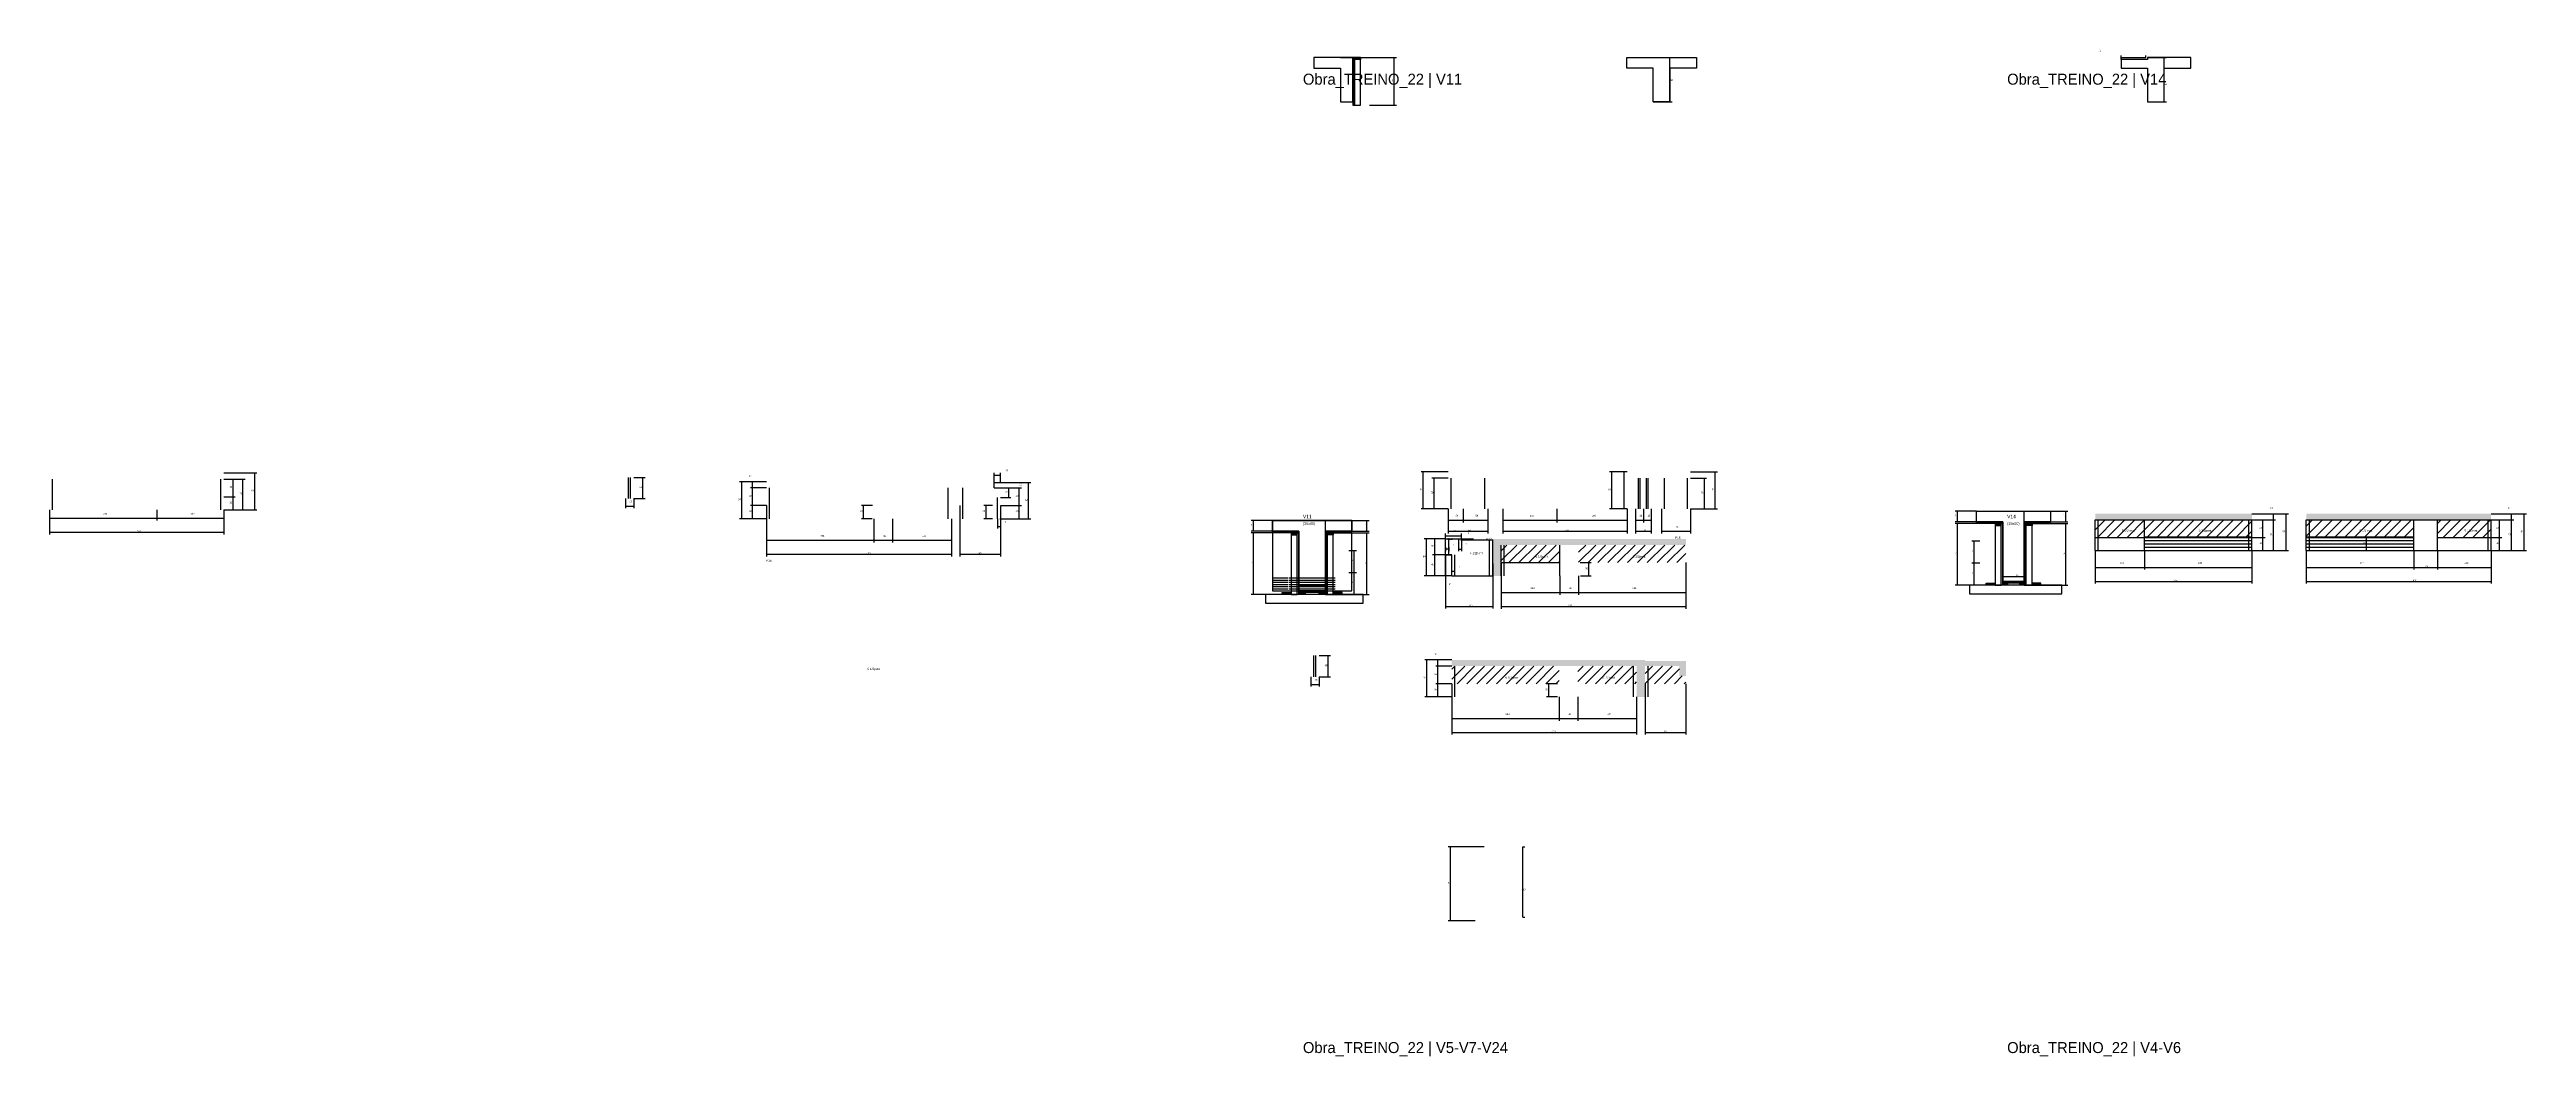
# Model space of a CAD drawing. Header units: metres. Extents: x -2848 to 22762, y -49062 to 1016.
# Drawn here: x -2848 to 2780, y -36418 to -34130 of the extents above; entities that cross this region are included whole.
import ezdxf

# ---------------------------------------------------------------- set-up
doc = ezdxf.new("R2010")
doc.units = ezdxf.units.M
for name, color, linetype in [('CONCRETO', 251, 'Continuous'), ('COTA', 4, 'Continuous'), ('Cota Seção (2x)', 4, 'Continuous'), ('Hachura', 253, 'Continuous'), ('LABEL_ID', 3, 'Continuous'), ('Madeira', 126, 'Continuous'), ('NOMENCLATURA', 7, 'Continuous'), ('Painéis', 200, 'Continuous'), ('SARR_2.2x7', 40, 'Continuous'), ('Texto Seção', 7, 'Continuous')]:
    doc.layers.add(name, color=color, linetype=linetype)

msp = doc.modelspace()

# ---------------------------------------------------------------- hatches: boundary and pattern name
at = {"layer": 'COTA'}
h = msp.add_hatch(dxfattribs=at)
h.set_pattern_fill('AR-CONC', scale=0.03)
h.paths.add_polyline_path([(2156.1, -35198.6), (2156.1, -35184.6), (1800.1, -35184.6), (1800.1, -35198.6)])
h = msp.add_hatch(dxfattribs=at)
h.set_pattern_fill('AR-CONC', scale=0.03)
h.paths.add_polyline_path([(2699.6, -35198.6), (2699.6, -35184.6), (2279.6, -35184.6), (2279.6, -35198.6)])
h = msp.add_hatch(dxfattribs=at)
h.set_pattern_fill('AR-CONC', scale=0.03)
h.paths.add_polyline_path([(870.2, -35241.8), (431.2, -35241.8), (431.2, -35243.8), (431.2, -35325.8), (450.2, -35325.8), (450.2, -35255.8), (870.2, -35255.8)])
h = msp.add_hatch(dxfattribs=at)
h.set_pattern_fill('AR-CONC', scale=0.03)
h.paths.add_polyline_path([(777.2, -35531), (855.2, -35531), (855.2, -35553), (870.2, -35553), (870.2, -35519), (777.2, -35519), (777.2, -35517), (338.2, -35517), (338.2, -35531), (758.2, -35531), (758.2, -35601), (777.2, -35601)])
at = {"layer": 'Hachura'}
h = msp.add_hatch(color=8, dxfattribs=at)
h.dxf.hatch_style = 1
h.paths.add_polyline_path([(117.1, -34148.6), (113.1, -34148.6), (113.1, -34148.6), (113.1, -34256.6), (113.1, -34256.6), (117.1, -34256.6), (117.1, -34256.6), (117.1, -34148.6)])
h = msp.add_hatch(dxfattribs=at)
h.set_pattern_fill('ANSI31', scale=0.5)
h.paths.add_polyline_path([(131.1, -34148.6), (131.1, -34153), (131.1, -34153), (117.1, -34153), (117.1, -34153), (117.1, -34148.6), (117.1, -34148.6), (131.1, -34148.6)])
h = msp.add_hatch(color=8, dxfattribs=at)
h.dxf.hatch_style = 1
h.paths.add_polyline_path([(-69, -35228), (-69, -35224), (-69, -35224), (-9, -35224), (-9, -35224), (-9, -35228), (-9, -35228), (-69, -35228)])
h = msp.add_hatch(dxfattribs=at)
h.set_pattern_fill('ANSI31', scale=0.5)
h.paths.add_polyline_path([(-27, -35228), (-27, -35232.4), (-27, -35232.4), (-13, -35232.4), (-13, -35232.4), (-13, -35228), (-13, -35228), (-27, -35228)])
h = msp.add_hatch(color=8, dxfattribs=at)
h.dxf.hatch_style = 1
h.paths.add_polyline_path([(-13, -35228), (-9, -35228), (-9, -35228), (-9, -35368), (-9, -35368), (-13, -35368), (-13, -35368), (-13, -35228)])
h = msp.add_hatch(color=8, dxfattribs=at)
h.dxf.hatch_style = 1
h.paths.add_polyline_path([(111, -35228), (111, -35224), (111, -35224), (51, -35224), (51, -35224), (51, -35228), (51, -35228), (111, -35228)])
h = msp.add_hatch(color=8, dxfattribs=at)
h.dxf.hatch_style = 1
h.paths.add_polyline_path([(55, -35228), (51, -35228), (51, -35228), (51, -35368), (51, -35368), (55, -35368), (55, -35368), (55, -35228)])
h = msp.add_hatch(dxfattribs=at)
h.set_pattern_fill('ANSI31', scale=0.5)
h.paths.add_polyline_path([(69, -35228), (69, -35232.4), (69, -35232.4), (55, -35232.4), (55, -35232.4), (55, -35228), (55, -35228), (69, -35228)])
h = msp.add_hatch(color=8, dxfattribs=at)
h.dxf.hatch_style = 1
h.paths.add_polyline_path([(1530.5, -35206.8), (1530.5, -35202.8), (1530.5, -35202.8), (1590.5, -35202.8), (1590.5, -35202.8), (1590.5, -35206.8), (1590.5, -35206.8), (1530.5, -35206.8)])
h = msp.add_hatch(dxfattribs=at)
h.set_pattern_fill('ANSI31', scale=0.5)
h.paths.add_polyline_path([(1572.5, -35206.8), (1572.5, -35211.2), (1572.5, -35211.2), (1586.5, -35211.2), (1586.5, -35211.2), (1586.5, -35206.8), (1586.5, -35206.8), (1572.5, -35206.8)])
h = msp.add_hatch(color=8, dxfattribs=at)
h.dxf.hatch_style = 1
h.paths.add_polyline_path([(1586.5, -35206.8), (1590.5, -35206.8), (1590.5, -35206.8), (1590.5, -35346.8), (1590.5, -35346.8), (1586.5, -35346.8), (1586.5, -35346.8), (1586.5, -35206.8)])
h = msp.add_hatch(color=8, dxfattribs=at)
h.dxf.hatch_style = 1
h.paths.add_polyline_path([(1698.5, -35206.8), (1698.5, -35202.8), (1698.5, -35202.8), (1638.5, -35202.8), (1638.5, -35202.8), (1638.5, -35206.8), (1638.5, -35206.8), (1698.5, -35206.8)])
h = msp.add_hatch(color=8, dxfattribs=at)
h.dxf.hatch_style = 1
h.paths.add_polyline_path([(1642.5, -35206.8), (1638.5, -35206.8), (1638.5, -35206.8), (1638.5, -35346.8), (1638.5, -35346.8), (1642.5, -35346.8), (1642.5, -35346.8), (1642.5, -35206.8)])
h = msp.add_hatch(dxfattribs=at)
h.set_pattern_fill('ANSI31', scale=0.5)
h.paths.add_polyline_path([(1656.5, -35206.8), (1656.5, -35211.2), (1656.5, -35211.2), (1642.5, -35211.2), (1642.5, -35211.2), (1642.5, -35206.8), (1642.5, -35206.8), (1656.5, -35206.8)])
h = msp.add_hatch(dxfattribs=at)
h.set_pattern_fill('ANSI31', scale=5)
h.paths.add_polyline_path([(1800.1, -35198.6), (1800.1, -35238.6), (1912.1, -35238.6), (1912.1, -35198.6)])
h = msp.add_hatch(dxfattribs=at)
h.set_pattern_fill('ANSI31', scale=5)
h.paths.add_polyline_path([(2156.1, -35238.6), (2156.1, -35198.6), (1912.1, -35198.6), (1912.1, -35238.6)])
h = msp.add_hatch(dxfattribs=at)
h.set_pattern_fill('ANSI31', scale=5)
h.paths.add_polyline_path([(2523.6, -35238.6), (2523.6, -35198.6), (2279.6, -35198.6), (2279.6, -35238.6)])
h = msp.add_hatch(dxfattribs=at)
h.set_pattern_fill('ANSI31', scale=5)
h.paths.add_polyline_path([(2577.6, -35198.6), (2577.6, -35238.6), (2699.6, -35238.6), (2699.6, -35198.6)])
h = msp.add_hatch(dxfattribs=at)
h.set_pattern_fill('ANSI31', scale=5)
h.paths.add_polyline_path([(583.7, -35295.8), (583.7, -35255.8), (450.2, -35255.8), (450.2, -35295.8)])
h = msp.add_hatch(dxfattribs=at)
h.set_pattern_fill('ANSI31', scale=5)
h.paths.add_polyline_path([(870.2, -35295.8), (870.2, -35255.8), (626.2, -35255.8), (626.2, -35295.8)])
h = msp.add_hatch(color=8, dxfattribs=at)
h.dxf.hatch_style = 1
h.paths.add_polyline_path([(1590.5, -35342.4), (1590.5, -35338.8), (1590.5, -35338.8), (1638.5, -35338.8), (1638.5, -35338.8), (1638.5, -35342.4), (1638.5, -35342.4), (1590.5, -35342.4)])
h = msp.add_hatch(dxfattribs=at)
h.set_pattern_fill('ANSI31', scale=0.5)
h.paths.add_polyline_path([(-47, -35368), (-47, -35363.6), (-47, -35363.6), (-27, -35363.6), (-27, -35363.6), (-27, -35368), (-27, -35368), (-47, -35368)])
h = msp.add_hatch(color=8, dxfattribs=at)
h.dxf.hatch_style = 1
h.paths.add_polyline_path([(-9, -35363.6), (-9, -35360), (-9, -35360), (51, -35360), (51, -35360), (51, -35363.6), (51, -35363.6), (-9, -35363.6)])
h = msp.add_hatch(dxfattribs=at)
h.set_pattern_fill('ANSI31', scale=0.5)
h.paths.add_polyline_path([(-9, -35368), (-9, -35363.6), (-9, -35363.6), (5, -35363.6), (5, -35363.6), (5, -35368), (5, -35368), (-9, -35368)])
h = msp.add_hatch(dxfattribs=at)
h.set_pattern_fill('ANSI31', scale=0.5)
h.paths.add_polyline_path([(37, -35368), (37, -35363.6), (37, -35363.6), (51, -35363.6), (51, -35363.6), (51, -35368), (51, -35368), (37, -35368)])
h = msp.add_hatch(dxfattribs=at)
h.set_pattern_fill('ANSI31', scale=0.5)
h.paths.add_polyline_path([(89, -35368), (89, -35363.6), (89, -35363.6), (69, -35363.6), (69, -35363.6), (69, -35368), (69, -35368), (89, -35368)])
h = msp.add_hatch(dxfattribs=at)
h.set_pattern_fill('ANSI31', scale=0.5)
h.paths.add_polyline_path([(1552.5, -35346.8), (1552.5, -35342.4), (1552.5, -35342.4), (1572.5, -35342.4), (1572.5, -35342.4), (1572.5, -35346.8), (1572.5, -35346.8), (1552.5, -35346.8)])
h = msp.add_hatch(dxfattribs=at)
h.set_pattern_fill('ANSI31', scale=0.5)
h.paths.add_polyline_path([(1590.5, -35346.8), (1590.5, -35342.4), (1590.5, -35342.4), (1600.5, -35342.4), (1600.5, -35342.4), (1600.5, -35346.8), (1600.5, -35346.8), (1590.5, -35346.8)])
h = msp.add_hatch(dxfattribs=at)
h.set_pattern_fill('ANSI31', scale=0.5)
h.paths.add_polyline_path([(1628.5, -35346.8), (1628.5, -35342.4), (1628.5, -35342.4), (1638.5, -35342.4), (1638.5, -35342.4), (1638.5, -35346.8), (1638.5, -35346.8), (1628.5, -35346.8)])
h = msp.add_hatch(dxfattribs=at)
h.set_pattern_fill('ANSI31', scale=0.5)
h.paths.add_polyline_path([(1676.5, -35346.8), (1676.5, -35342.4), (1676.5, -35342.4), (1656.5, -35342.4), (1656.5, -35342.4), (1656.5, -35346.8), (1656.5, -35346.8), (1676.5, -35346.8)])
h = msp.add_hatch(dxfattribs=at)
h.set_pattern_fill('ANSI31', scale=5)
h.paths.add_polyline_path([(338.2, -35531), (338.2, -35571), (582.2, -35571), (582.2, -35531)])
h = msp.add_hatch(dxfattribs=at)
h.set_pattern_fill('ANSI31', scale=5)
h.paths.add_polyline_path([(624.7, -35531), (624.7, -35571), (758.2, -35571), (758.2, -35531)])
h = msp.add_hatch(dxfattribs=at)
h.set_pattern_fill('ANSI31', scale=5)
h.paths.add_polyline_path([(870.2, -35571), (870.2, -35553), (855.2, -35553), (855.2, -35531), (777.2, -35531), (777.2, -35571)])

# ---------------------------------------------------------------- linework, layer by layer
at = {"layer": 'CONCRETO'}
for points in [[(113.1, -34168.6), (113.1, -34148.6), (25.1, -34148.6), (25.1, -34172.6), (85.1, -34172.6), (85.1, -34248.6), (113.1, -34248.6), (113.1, -34168.6)], [(833.9, -34172.6), (833.9, -34182.6), (833.9, -34248.6), (795.9, -34248.6), (795.9, -34172.6), (735.9, -34172.6), (735.9, -34148.6), (833.9, -34148.6), (893.9, -34148.6), (893.9, -34172.6)], [(2017, -34148.6), (1919, -34148.6), (1919, -34152.6), (1859, -34152.6), (1859, -34172.6), (1919, -34172.6), (1919, -34248.6), (1957, -34248.6), (1957, -34182.6), (1957, -34172.6), (2017, -34172.6)], [(51, -35224), (51, -35234), (51, -35360), (-9, -35360), (-9, -35224), (-69, -35224), (-69, -35200), (51, -35200), (111, -35200), (111, -35224)], [(-69, -35360), (111, -35360), (111, -35200), (-69, -35200)], [(1638.5, -35202.8), (1638.5, -35212.8), (1638.5, -35338.8), (1590.5, -35338.8), (1590.5, -35202.8), (1530.5, -35202.8), (1530.5, -35178.8), (1638.5, -35178.8), (1698.5, -35178.8), (1698.5, -35202.8)]]:
    msp.add_lwpolyline(points, close=True, dxfattribs=at)
at = {"layer": 'COTA'}
for p, q in [((131.1, -34148.6), (212.6, -34148.6)), ((207.6, -34256.6), (207.6, -34148.6)), ((1859, -34152.6), (1859, -34143.6)), ((1859, -34148.6), (1915, -34148.6)), ((1915, -34148.6), (1915, -34143.6)), ((151.1, -34256.6), (212.6, -34256.6)), ((-2451.7, -35092), (-2376.5, -35092)), ((-2451.7, -35106), (-2403.2, -35106)), ((-2451.7, -35106), (-2425.6, -35106)), ((-2430.6, -35146), (-2430.6, -35106)), ((-2408.2, -35176), (-2408.2, -35106)), ((-2381.5, -35176), (-2381.5, -35092)), ((-1520.4, -35102.1), (-1494.6, -35102.1)), ((-1499.6, -35150.1), (-1499.6, -35102.1)), ((-1218.8, -35112), (-1280.2, -35112)), ((-1275.2, -35196), (-1275.2, -35112)), ((-1218.8, -35112), (-1255.4, -35112)), ((-1250.4, -35126), (-1250.4, -35112)), ((-701.8, -35126), (-701.8, -35091.8)), ((-701.8, -35096.8), (-686.8, -35096.8)), ((-701.8, -35126), (-701.8, -35109)), ((-701.8, -35114), (-686.8, -35114)), ((-686.8, -35114), (-686.8, -35091.8)), ((-686.8, -35114), (-686.8, -35109)), ((-686.8, -35114), (-618.4, -35114)), ((-623.4, -35196), (-623.4, -35114)), ((329.8, -35089.8), (268.4, -35089.8)), ((273.4, -35173.8), (273.4, -35089.8)), ((329.8, -35103.8), (293.2, -35103.8)), ((298.2, -35173.8), (298.2, -35103.8)), ((736.5, -35089.8), (696.6, -35089.8)), ((701.6, -35173.8), (701.6, -35089.8)), ((880.5, -35089.8), (941.9, -35089.8)), ((880.5, -35103.8), (917.1, -35103.8)), ((912.1, -35173.8), (912.1, -35103.8)), ((936.9, -35173.8), (936.9, -35089.8)), ((-2451.7, -35146), (-2425.6, -35146)), ((-2451.7, -35146), (-2425.6, -35146)), ((-2430.6, -35176), (-2430.6, -35146)), ((-1539.4, -35150.1), (-1539.4, -35172.3)), ((-1539.4, -35167.3), (-1520.4, -35167.3)), ((-1520.4, -35150.1), (-1494.6, -35150.1)), ((-1520.4, -35150.1), (-1520.4, -35172.3)), ((-1218.8, -35126), (-1255.4, -35126)), ((-1218.8, -35126), (-1255.4, -35126)), ((-1218.8, -35166), (-1255.4, -35166)), ((-1218.8, -35166), (-1255.4, -35166)), ((-1250.4, -35166), (-1250.4, -35126)), ((-1250.4, -35196), (-1250.4, -35166)), ((-1218.8, -35166), (-1218.8, -35281.6)), ((-978.3, -35166), (-1003.3, -35166)), ((-998.3, -35196), (-998.3, -35166)), ((-779.8, -35166), (-779.8, -35281.6)), ((-705.3, -35166), (-724.7, -35166)), ((-719.7, -35196), (-719.7, -35166)), ((-701.8, -35126), (-639.6, -35126)), ((-701.8, -35126), (-663.4, -35126)), ((-686.8, -35148), (-663.4, -35148)), ((-686.8, -35166), (-686.8, -35281.6)), ((-686.7, -35166), (-639.6, -35166)), ((-686.7, -35166), (-639.6, -35166)), ((-668.4, -35148), (-668.4, -35126)), ((-644.6, -35166), (-644.6, -35126)), ((-644.6, -35196), (-644.6, -35166)), ((-2847.7, -35176), (-2847.7, -35200.1)), ((-2847.7, -35176), (-2847.7, -35231.8)), ((-2847.7, -35195.1), (-2603.7, -35195.1)), ((-2847.7, -35226.8), (-2451.7, -35226.8)), ((-2603.7, -35176), (-2603.7, -35200.1)), ((-2603.7, -35176), (-2603.7, -35200.1)), ((-2603.7, -35195.1), (-2451.7, -35195.1)), ((-2451.7, -35176), (-2451.7, -35231.8)), ((-2451.7, -35176), (-2451.7, -35200.1)), ((-2451.7, -35176), (-2403.2, -35176)), ((-2451.7, -35176), (-2376.5, -35176)), ((-2451.7, -35176), (-2425.6, -35176)), ((-1218.8, -35196), (-1280.2, -35196)), ((-1218.8, -35196), (-1255.4, -35196)), ((-1218.8, -35196), (-1218.8, -35249.9)), ((-979, -35196), (-1003.3, -35196)), ((-974.8, -35196), (-974.8, -35249.9)), ((-974.8, -35196), (-974.8, -35249.9)), ((-932.3, -35196), (-932.3, -35249.9)), ((-932.3, -35196), (-932.3, -35249.9)), ((-798.8, -35196), (-798.8, -35281.6)), ((-798.8, -35196), (-798.8, -35249.9)), ((-705.3, -35196), (-724.7, -35196)), ((-693.8, -35196), (-693.8, -35218.5)), ((-693.8, -35213.5), (-686.8, -35213.5)), ((-688.5, -35196), (-618.4, -35196)), ((-688.5, -35196), (-639.6, -35196)), ((-686.8, -35196), (-686.8, -35218.5)), ((-69, -35200), (-117.3, -35200)), ((-69, -35224), (-117.3, -35224)), ((-69, -35228), (-117.3, -35228)), ((-112.3, -35224), (-112.3, -35200)), ((-112.3, -35368), (-112.3, -35228)), ((69, -35228), (150.5, -35228)), ((111, -35200), (150.5, -35200)), ((111, -35224), (150.5, -35224)), ((145.5, -35224), (145.5, -35200)), ((145.5, -35368), (145.5, -35228)), ((329.8, -35173.8), (268.4, -35173.8)), ((329.8, -35173.8), (293.2, -35173.8)), ((329.8, -35173.8), (329.8, -35204.3)), ((329.8, -35173.8), (329.8, -35229.6)), ((329.8, -35199.3), (363.8, -35199.3)), ((329.8, -35224.6), (420.3, -35224.6)), ((363.8, -35173.8), (363.8, -35204.3)), ((363.8, -35173.8), (363.8, -35204.3)), ((363.8, -35199.3), (420.3, -35199.3)), ((420.3, -35173.8), (420.3, -35204.3)), ((420.3, -35173.8), (420.3, -35229.6)), ((454.5, -35173.8), (454.5, -35204.3)), ((454.5, -35173.8), (454.5, -35229.6)), ((454.5, -35199.3), (576.5, -35199.3)), ((454.5, -35224.6), (736.5, -35224.6)), ((576.5, -35173.8), (576.5, -35204.3)), ((576.5, -35173.8), (576.5, -35204.3)), ((576.5, -35199.3), (736.5, -35199.3)), ((736.5, -35173.8), (696.6, -35173.8)), ((736.5, -35173.8), (736.5, -35229.6)), ((736.5, -35173.8), (736.5, -35204.3)), ((755.5, -35173.8), (755.5, -35204.3)), ((755.5, -35173.8), (755.5, -35229.6)), ((755.5, -35199.3), (773.5, -35199.3)), ((755.5, -35224.6), (791.5, -35224.6)), ((773.5, -35173.8), (773.5, -35204.3)), ((773.5, -35173.8), (773.5, -35204.3)), ((773.5, -35199.3), (791.5, -35199.3)), ((791.5, -35173.8), (791.5, -35204.3)), ((791.5, -35173.8), (791.5, -35229.6)), ((814.5, -35173.8), (814.5, -35229.6)), ((814.5, -35224.6), (880.5, -35224.6)), ((880.5, -35173.8), (880.5, -35229.6)), ((880.5, -35173.8), (917.1, -35173.8)), ((880.5, -35173.8), (941.9, -35173.8)), ((1530.5, -35178.8), (1482.1, -35178.8)), ((1530.5, -35202.8), (1482.1, -35202.8)), ((1530.5, -35206.8), (1482.1, -35206.8)), ((1487.1, -35202.8), (1487.1, -35178.8)), ((1487.1, -35346.8), (1487.1, -35206.8)), ((1656.5, -35206.8), (1737.9, -35206.8)), ((1698.5, -35178.8), (1737.9, -35178.8)), ((1698.5, -35202.8), (1737.9, -35202.8)), ((1732.9, -35202.8), (1732.9, -35178.8)), ((1732.9, -35346.8), (1732.9, -35206.8)), ((2156.1, -35184.6), (2210, -35184.6)), ((2156.1, -35184.6), (2238.8, -35184.6)), ((2156.1, -35198.6), (2210, -35198.6)), ((2156.1, -35198.6), (2210, -35198.6)), ((2156.1, -35198.6), (2186.2, -35198.6)), ((2181.2, -35238.6), (2181.2, -35198.6)), ((2205, -35198.6), (2205, -35184.6)), ((2205, -35268.6), (2205, -35198.6)), ((2233.8, -35268.6), (2233.8, -35184.6)), ((2699.6, -35184.6), (2751.1, -35184.6)), ((2699.6, -35184.6), (2779.8, -35184.6)), ((2699.6, -35198.6), (2751.1, -35198.6)), ((2699.6, -35198.6), (2751.1, -35198.6)), ((2699.6, -35198.6), (2723.8, -35198.6)), ((2718.8, -35238.6), (2718.8, -35198.6)), ((2746.1, -35198.6), (2746.1, -35184.6)), ((2746.1, -35268.6), (2746.1, -35198.6)), ((2774.8, -35268.6), (2774.8, -35184.6)), ((-1218.8, -35244.9), (-974.8, -35244.9)), ((-1218.8, -35276.6), (-798.8, -35276.6)), ((-974.8, -35244.9), (-932.3, -35244.9)), ((-932.3, -35244.9), (-798.8, -35244.9)), ((-779.8, -35276.6), (-686.8, -35276.6)), ((104, -35268), (121.6, -35268)), ((116.6, -35318), (116.6, -35268)), ((324.2, -35241.8), (275.4, -35241.8)), ((280.4, -35325.8), (280.4, -35241.8)), ((324.2, -35241.8), (294.7, -35241.8)), ((324.2, -35277.8), (294.7, -35277.8)), ((338.2, -35277.8), (294.7, -35277.8)), ((299.7, -35277.8), (299.7, -35241.8)), ((299.7, -35325.8), (299.7, -35277.8)), ((324.2, -35241.8), (324.2, -35229.6)), ((324.2, -35234.6), (360.2, -35234.6)), ((324.2, -35260.8), (324.2, -35269.4)), ((324.2, -35264.4), (331.2, -35264.4)), ((324.2, -35277.8), (324.2, -35400.2)), ((324.2, -35325.8), (324.2, -35277.8)), ((324.2, -35277.8), (329.2, -35277.8)), ((331.2, -35260.8), (331.2, -35269.4)), ((353.2, -35242.8), (353.2, -35269.9)), ((353.2, -35264.9), (360.2, -35264.9)), ((360.2, -35241.8), (360.2, -35229.6)), ((360.2, -35241.8), (387.4, -35241.8)), ((360.2, -35242.8), (360.2, -35269.9)), ((360.2, -35243.8), (387.4, -35243.8)), ((382.4, -35243.8), (382.4, -35241.8)), ((1537.5, -35246.8), (1519.9, -35246.8)), ((1524.9, -35296.8), (1524.9, -35246.8)), ((1800.1, -35268.6), (1800.1, -35343.3)), ((1800.1, -35268.6), (1800.1, -35311.7)), ((1912.1, -35268.6), (1912.1, -35311.7)), ((1912.1, -35268.6), (1912.1, -35311.7)), ((2156.1, -35238.6), (2186.2, -35238.6)), ((2156.1, -35238.6), (2186.2, -35238.6)), ((2156.1, -35268.6), (2156.1, -35311.7)), ((2156.1, -35268.6), (2156.1, -35343.3)), ((2156.1, -35268.6), (2210, -35268.6)), ((2156.1, -35268.6), (2238.8, -35268.6)), ((2156.1, -35268.6), (2186.2, -35268.6)), ((2181.2, -35268.6), (2181.2, -35238.6)), ((2279.6, -35268.6), (2279.6, -35311.7)), ((2279.6, -35268.6), (2279.6, -35343.3)), ((2401.6, -35238.6), (2421.4, -35238.6)), ((2401.6, -35268.6), (2421.4, -35268.6)), ((2416.4, -35268.6), (2416.4, -35238.6)), ((2523.6, -35268.6), (2523.6, -35311.7)), ((2523.6, -35268.6), (2523.6, -35311.7)), ((2577.6, -35268.6), (2577.6, -35311.7)), ((2577.6, -35268.6), (2577.6, -35311.7)), ((2699.6, -35238.6), (2723.8, -35238.6)), ((2699.6, -35238.6), (2723.8, -35238.6)), ((2699.6, -35268.6), (2699.6, -35343.3)), ((2699.6, -35268.6), (2751.1, -35268.6)), ((2699.6, -35268.6), (2779.8, -35268.6)), ((2699.6, -35268.6), (2699.6, -35311.7)), ((2699.6, -35268.6), (2723.8, -35268.6)), ((2718.8, -35268.6), (2718.8, -35238.6)), ((104, -35318), (121.6, -35318)), ((104, -35318), (121.6, -35318)), ((116.6, -35368), (116.6, -35318)), ((338.2, -35325.8), (275.4, -35325.8)), ((338.2, -35325.8), (294.7, -35325.8)), ((338.2, -35325.8), (319.2, -35325.8)), ((338.2, -35325.8), (338.2, -35310.2)), ((338.2, -35315.2), (345.2, -35315.2)), ((345.2, -35325.8), (345.2, -35310.2)), ((431.2, -35297.8), (431.2, -35400.2)), ((450.2, -35295.8), (450.2, -35400.5)), ((450.2, -35295.8), (450.2, -35368.9)), ((583.7, -35325.8), (583.7, -35368.9)), ((583.7, -35325.8), (583.7, -35368.9)), ((626.2, -35325.8), (626.2, -35368.9)), ((626.2, -35325.8), (626.2, -35368.9)), ((629.7, -35295.8), (654.7, -35295.8)), ((630.4, -35325.8), (654.7, -35325.8)), ((649.7, -35325.8), (649.7, -35295.8)), ((870.2, -35295.8), (870.2, -35400.5)), ((870.2, -35325.8), (870.2, -35368.9)), ((1537.5, -35296.8), (1519.9, -35296.8)), ((1537.5, -35296.8), (1519.9, -35296.8)), ((1524.9, -35346.8), (1524.9, -35296.8)), ((1800.1, -35306.7), (1912.1, -35306.7)), ((1800.1, -35338.3), (2156.1, -35338.3)), ((1912.1, -35306.7), (2156.1, -35306.7)), ((2279.6, -35306.7), (2523.6, -35306.7)), ((2279.6, -35338.3), (2699.6, -35338.3)), ((2523.6, -35306.7), (2577.6, -35306.7)), ((2577.6, -35306.7), (2699.6, -35306.7)), ((-47, -35368), (-117.3, -35368)), ((89, -35368), (150.5, -35368)), ((104, -35368), (121.6, -35368)), ((324.2, -35395.2), (431.2, -35395.2)), ((450.2, -35363.9), (583.7, -35363.9)), ((450.2, -35395.5), (870.2, -35395.5)), ((583.7, -35363.9), (626.2, -35363.9)), ((626.2, -35363.9), (870.2, -35363.9)), ((1552.5, -35346.8), (1482.1, -35346.8)), ((1537.5, -35346.8), (1519.9, -35346.8)), ((1676.5, -35346.8), (1737.9, -35346.8)), ((36.6, -35507.1), (62.4, -35507.1)), ((57.4, -35555.1), (57.4, -35507.1)), ((17.6, -35555.1), (17.6, -35577.3)), ((36.6, -35555.1), (62.4, -35555.1)), ((36.6, -35555.1), (36.6, -35577.3)), ((338.2, -35517), (276.8, -35517)), ((281.8, -35601), (281.8, -35517)), ((338.2, -35517), (301.6, -35517)), ((338.2, -35531), (301.6, -35531)), ((338.2, -35531), (301.6, -35531)), ((306.6, -35531), (306.6, -35517)), ((306.6, -35571), (306.6, -35531)), ((17.6, -35572.3), (36.6, -35572.3)), ((338.2, -35601), (276.8, -35601)), ((338.2, -35571), (301.6, -35571)), ((338.2, -35571), (301.6, -35571)), ((338.2, -35601), (301.6, -35601)), ((306.6, -35601), (306.6, -35571)), ((338.2, -35571), (338.2, -35686.6)), ((338.2, -35601), (338.2, -35654.9)), ((578.7, -35571), (553.7, -35571)), ((578, -35601), (553.7, -35601)), ((558.7, -35601), (558.7, -35571)), ((582.2, -35601), (582.2, -35654.9)), ((582.2, -35601), (582.2, -35654.9)), ((624.7, -35601), (624.7, -35654.9)), ((624.7, -35601), (624.7, -35654.9)), ((758.2, -35601), (758.2, -35686.6)), ((758.2, -35601), (758.2, -35654.9)), ((777.2, -35571), (777.2, -35686.6)), ((870.2, -35571), (870.2, -35686.6)), ((338.2, -35649.9), (582.2, -35649.9)), ((582.2, -35649.9), (624.7, -35649.9)), ((624.7, -35649.9), (758.2, -35649.9)), ((338.2, -35681.6), (758.2, -35681.6)), ((777.2, -35681.6), (870.2, -35681.6)), ((411.4, -35941.4), (329.9, -35941.4)), ((334.9, -36109.4), (334.9, -35941.4)), ((391.4, -36109.4), (329.9, -36109.4))]:
    msp.add_line(p, q, dxfattribs=at)
at = {"layer": 'Cota Seção (2x)'}
for p, q in [((85.1, -34148.6), (118.1, -34148.6)), ((113.1, -34248.6), (113.1, -34148.6)), ((795.9, -34148.6), (838.9, -34148.6)), ((833.9, -34248.6), (833.9, -34148.6)), ((1919, -34148.6), (1962, -34148.6)), ((1957, -34248.6), (1957, -34148.6)), ((85.1, -34248.6), (118.1, -34248.6)), ((795.9, -34248.6), (838.9, -34248.6)), ((1919, -34248.6), (1962, -34248.6)), ((-9, -35200), (56, -35200)), ((51, -35360), (51, -35200)), ((1590.5, -35178.8), (1643.5, -35178.8)), ((1638.5, -35338.8), (1638.5, -35178.8)), ((1590.5, -35338.8), (1590.5, -35322)), ((1590.5, -35327), (1638.5, -35327)), ((1590.5, -35338.8), (1643.5, -35338.8)), ((1638.5, -35338.8), (1638.5, -35322)), ((-9, -35360), (-9, -35343.2)), ((-9, -35348.2), (51, -35348.2)), ((-9, -35360), (56, -35360)), ((51, -35360), (51, -35343.2)), ((499.4, -36101.4), (499.4, -35941.4)), ((499.4, -35941.4), (504.4, -35941.4)), ((499.4, -36101.4), (504.4, -36101.4))]:
    msp.add_line(p, q, dxfattribs=at)
at = {"layer": 'Madeira'}
for points in [[(131.1, -34148.6), (131.1, -34153), (117.1, -34153), (117.1, -34148.6)], [(131.1, -34148.6), (117.1, -34148.6), (117.1, -34256.6), (131.1, -34256.6)], [(-27, -35228), (-27, -35232.4), (-13, -35232.4), (-13, -35228)], [(-27, -35368), (-13, -35368), (-13, -35228), (-27, -35228)], [(69, -35228), (69, -35232.4), (55, -35232.4), (55, -35228)], [(69, -35228), (55, -35228), (55, -35368), (69, -35368)], [(1572.5, -35206.8), (1572.5, -35211.2), (1586.5, -35211.2), (1586.5, -35206.8)], [(1572.5, -35346.8), (1586.5, -35346.8), (1586.5, -35206.8), (1572.5, -35206.8)], [(1656.5, -35206.8), (1656.5, -35211.2), (1642.5, -35211.2), (1642.5, -35206.8)], [(1656.5, -35206.8), (1642.5, -35206.8), (1642.5, -35346.8), (1656.5, -35346.8)], [(-84.8, -35388), (136.8, -35388), (136.8, -35368), (-84.8, -35368)], [(-47, -35368), (-47, -35363.6), (-27, -35363.6), (-27, -35368)], [(-9, -35368), (-9, -35363.6), (5, -35363.6), (5, -35368)], [(37, -35368), (37, -35363.6), (51, -35363.6), (51, -35368)], [(89, -35368), (89, -35363.6), (69, -35363.6), (69, -35368)], [(1514.6, -35366.8), (1724.2, -35366.8), (1724.2, -35346.8), (1514.6, -35346.8)], [(1552.5, -35346.8), (1552.5, -35342.4), (1572.5, -35342.4), (1572.5, -35346.8)], [(1590.5, -35346.8), (1590.5, -35342.4), (1600.5, -35342.4), (1600.5, -35346.8)], [(1628.5, -35346.8), (1628.5, -35342.4), (1638.5, -35342.4), (1638.5, -35346.8)], [(1676.5, -35346.8), (1676.5, -35342.4), (1656.5, -35342.4), (1656.5, -35346.8)]]:
    msp.add_lwpolyline(points, close=True, dxfattribs=at)
at = {"layer": 'Painéis'}
for p, q in [((-69, -35224), (-9, -35224)), ((-69, -35228), (-69, -35224)), ((-9, -35228), (-9, -35224)), ((-9, -35368), (-9, -35228)), ((51, -35224), (111, -35224)), ((51, -35228), (51, -35224)), ((51, -35368), (51, -35228)), ((111, -35228), (111, -35224)), ((1530.5, -35202.8), (1590.5, -35202.8)), ((1638.5, -35202.8), (1698.5, -35202.8)), ((1800.1, -35198.6), (2156.1, -35198.6)), ((1800.1, -35268.6), (1800.1, -35198.6)), ((1912.1, -35268.6), (1912.1, -35198.6)), ((2156.1, -35268.6), (2156.1, -35198.6)), ((2279.6, -35198.6), (2699.6, -35198.6)), ((2279.6, -35268.6), (2279.6, -35198.6)), ((2523.6, -35268.6), (2523.6, -35198.6)), ((2577.6, -35268.6), (2577.6, -35198.6)), ((2699.6, -35268.6), (2699.6, -35198.6)), ((324.2, -35241.8), (360.2, -35241.8)), ((324.2, -35277.8), (324.2, -35241.8)), ((324.2, -35277.8), (338.2, -35277.8)), ((338.2, -35325.8), (338.2, -35277.8)), ((360.2, -35243.8), (431.2, -35243.8)), ((431.2, -35325.8), (431.2, -35243.8)), ((431.2, -35297.8), (431.2, -35243.8)), ((450.2, -35325.8), (450.2, -35255.8)), ((450.2, -35295.8), (450.2, -35255.8)), ((583.7, -35325.8), (583.7, -35255.8)), ((1800.1, -35238.6), (2156.1, -35238.6)), ((1800.1, -35268.6), (2156.1, -35268.6)), ((2279.6, -35238.6), (2523.6, -35238.6)), ((2279.6, -35268.6), (2699.6, -35268.6)), ((2577.6, -35238.6), (2699.6, -35238.6)), ((338.2, -35325.8), (431.2, -35325.8)), ((450.2, -35295.8), (583.7, -35295.8)), ((-9, -35360), (51, -35360)), ((-9, -35363.6), (-9, -35360)), ((51, -35363.6), (51, -35360))]:
    msp.add_line(p, q, dxfattribs=at)
for points in [[(117.1, -34148.6), (113.1, -34148.6), (113.1, -34256.6), (117.1, -34256.6)], [(-69, -35228), (-69, -35224), (-9, -35224), (-9, -35228)], [(-13, -35228), (-9, -35228), (-9, -35368), (-13, -35368)], [(111, -35228), (111, -35224), (51, -35224), (51, -35228)], [(55, -35228), (51, -35228), (51, -35368), (55, -35368)], [(1530.5, -35206.8), (1530.5, -35202.8), (1590.5, -35202.8), (1590.5, -35206.8)], [(1586.5, -35206.8), (1590.5, -35206.8), (1590.5, -35346.8), (1586.5, -35346.8)], [(1698.5, -35206.8), (1698.5, -35202.8), (1638.5, -35202.8), (1638.5, -35206.8)], [(1642.5, -35206.8), (1638.5, -35206.8), (1638.5, -35346.8), (1642.5, -35346.8)], [(1590.5, -35342.4), (1590.5, -35338.8), (1638.5, -35338.8), (1638.5, -35342.4)], [(-9, -35363.6), (-9, -35360), (51, -35360), (51, -35363.6)]]:
    msp.add_lwpolyline(points, close=True, dxfattribs=at)
at = {"layer": 'SARR_2.2x7'}
for p, q in [((-2840.7, -35146), (-2840.7, -35106)), ((-2458.7, -35146), (-2458.7, -35106)), ((-1532.4, -35150.1), (-1532.4, -35102.1)), ((-1527.4, -35150.1), (-1527.4, -35102.1)), ((336.8, -35173.8), (336.8, -35103.8)), ((413.3, -35173.8), (413.3, -35103.8)), ((729.5, -35173.8), (729.5, -35089.8)), ((762.5, -35173.8), (762.5, -35103.8)), ((766.5, -35173.8), (766.5, -35103.8)), ((780.5, -35173.8), (780.5, -35103.8)), ((784.5, -35173.8), (784.5, -35103.8)), ((821.5, -35173.8), (821.5, -35103.8)), ((873.5, -35173.8), (873.5, -35103.8)), ((-2840.7, -35176), (-2840.7, -35146)), ((-2458.7, -35176), (-2458.7, -35146)), ((-1211.8, -35166), (-1211.8, -35126)), ((-1211.8, -35196), (-1211.8, -35166)), ((-805.8, -35166), (-805.8, -35126)), ((-805.8, -35196), (-805.8, -35166)), ((-772.8, -35166), (-772.8, -35126)), ((-772.8, -35196), (-772.8, -35166)), ((-693.8, -35166), (-693.8, -35148)), ((-693.8, -35196), (-693.8, -35166)), ((1807.1, -35268.6), (1807.1, -35198.6)), ((2149.1, -35268.6), (2149.1, -35198.6)), ((2286.6, -35268.6), (2286.6, -35198.6)), ((2692.6, -35268.6), (2692.6, -35198.6)), ((331.2, -35277.8), (331.2, -35243.8)), ((345.2, -35325.8), (345.2, -35277.8)), ((360.2, -35246), (360.2, -35243.8)), ((424.2, -35325.8), (424.2, -35243.8)), ((457.2, -35295.8), (457.2, -35255.8)), ((1913.4, -35237.5), (2155.4, -35237.5)), ((1913.4, -35245.3), (2155.4, -35245.3)), ((1913.4, -35253), (2155.4, -35253)), ((1913.4, -35260.8), (2155.4, -35260.8)), ((2280.4, -35237.5), (2522.4, -35237.5)), ((2280.4, -35245.3), (2522.4, -35245.3)), ((2280.4, -35253), (2522.4, -35253)), ((2280.4, -35260.8), (2522.4, -35260.8)), ((-68, -35330.7), (-34, -35330.7)), ((-68, -35335.6), (-34, -35335.6)), ((-68, -35340.5), (-34, -35340.5)), ((-32, -35330.7), (73, -35330.7)), ((-32, -35335.6), (73, -35335.6)), ((-32, -35340.5), (73, -35340.5)), ((457.2, -35325.8), (457.2, -35295.8)), ((-68, -35345.3), (-34, -35345.3)), ((-68, -35350.2), (-34, -35350.2)), ((-68, -35355.1), (-34, -35355.1)), ((-32, -35345.3), (73, -35345.3)), ((-32, -35350.2), (73, -35350.2)), ((-32, -35355.1), (73, -35355.1)), ((24.6, -35555.1), (24.6, -35507.1)), ((29.6, -35555.1), (29.6, -35507.1)), ((345.2, -35571), (345.2, -35531)), ((751.2, -35571), (751.2, -35531)), ((784.2, -35571), (784.2, -35531)), ((345.2, -35601), (345.2, -35571)), ((751.2, -35601), (751.2, -35571)), ((784.2, -35601), (784.2, -35571))]:
    msp.add_line(p, q, dxfattribs=at)

# ---------------------------------------------------------------- texts
at = {"layer": 'COTA'}
for s, p in [('2', (1810.1, -34134.2)), ('54', (202.1, -34202.6)), ('14', (-1258.4, -35100.9)), ('15', (-676.1, -35088.7)), ('30', (-2438.9, -35161)), ('40', (-2438.7, -35126)), ('70', (-2416.3, -35141)), ('84', (-2389.6, -35134)), ('19', (-1529.9, -35159.2)), ('48', (-1507.7, -35126.1)), ('84', (-1283.3, -35154)), ('40', (-1258.5, -35146)), ('22', (-676.4, -35137)), ('40', (-652.7, -35146)), ('12', (-644.6, -35120)), ('82', (-631.5, -35155)), ('84', (265.3, -35131.8)), ('70', (290.1, -35138.8)), ('84', (693.5, -35131.8)), ('70', (904, -35138.8)), ('84', (928.8, -35131.8)), ('14', (2196.9, -35173.6)), ('14', (2738, -35173.6)), ('244', (-2725.7, -35187.1)), ('396', (-2649.7, -35226.8)), ('152', (-2527.7, -35187)), ('30', (-1258.6, -35181)), ('30', (-1006.5, -35181)), ('30', (-728, -35181)), ('7', (-677.9, -35205.4)), ('30', (-652.8, -35181)), ('12', (-117.8, -35212)), ('12', (140, -35212)), ('36', (342.2, -35226.4)), ('34', (346.8, -35191.1)), ('2', (374.4, -35229.8)), ('90', (375, -35224.6)), ('56', (392, -35191.2)), ('122', (515.5, -35191.3)), ('282', (595.5, -35224.6)), ('160', (656.5, -35191.2)), ('18', (764.5, -35191.2)), ('36', (773.5, -35224.6)), ('18', (782.5, -35191.2)), ('66', (847.5, -35216.5)), ('12', (1481.6, -35190.8)), ('12', (1727.4, -35190.8)), ('40', (2173.1, -35218.6)), ('84', (2225.7, -35226.6)), ('40', (2710.7, -35218.6)), ('84', (2766.7, -35226.6)), ('244', (-1096.8, -35236.9)), ('420', (-991.8, -35276.6)), ('42', (-953.5, -35236.8)), ('134', (-865.5, -35236.7)), ('93', (-736.8, -35276.6)), ('84', (272.3, -35283.8)), ('36', (291.4, -35259.8)), ('7', (340.1, -35256.4)), ('7', (369.1, -35256.8)), ('70', (1481.6, -35276.8)), ('25', (1519.4, -35271.8)), ('70', (1727.4, -35276.8)), ('30', (2172.9, -35253.6)), ('70', (2196.9, -35233.6)), ('30', (2408.2, -35253.6)), ('30', (2710.6, -35253.6)), ('70', (2738, -35233.6)), ('70', (-117.8, -35298)), ('25', (111.1, -35293)), ('25', (111.1, -35343)), ('70', (140, -35298)), ('48', (291.6, -35301.8)), ('7', (354.1, -35307.1)), ('30', (641.4, -35310.8)), ('25', (1519.4, -35321.8)), ('112', (1856.1, -35298.6)), ('356', (1978.1, -35338.3)), ('244', (2034.1, -35298.6)), ('244', (2401.6, -35298.6)), ('420', (2521.6, -35338.3)), ('54', (2550.6, -35306.7)), ('122', (2638.6, -35298.6)), ('14', (331.2, -35346.3)), ('107', (377.7, -35395.2)), ('134', (517, -35355.7)), ('420', (602.2, -35395.5)), ('42', (605, -35355.8)), ('244', (748.2, -35355.8)), ('14', (298.6, -35505.9)), ('19', (27.1, -35564.2)), ('48', (49.3, -35531.1)), ('84', (273.7, -35559)), ('40', (298.5, -35551)), ('30', (298.4, -35586)), ('30', (550.5, -35586)), ('244', (460.2, -35641.9)), ('420', (565.2, -35681.6)), ('42', (603.5, -35641.8)), ('134', (691.5, -35641.7)), ('93', (820.2, -35681.6)), ('84', (329.4, -36025.4))]:
    msp.add_text(s, height=4, dxfattribs=at).set_placement(p)
at = {"layer": 'Cota Seção (2x)'}
for s, p in [('50', (113.1, -34187.4)), ('50', (833.9, -34201.4)), ('50', (1957, -34210.6)), ('80', (1638.5, -35231.6)), ('80', (51, -35312.8)), ('24', (1619.5, -35327)), ('30', (10, -35348.2)), ('80', (499.4, -36040.2))]:
    msp.add_text(s, height=4, dxfattribs=at).set_placement(p)
at = {"layer": 'LABEL_ID'}
for s, p in [('Obra_TREINO_22 | V11', (0, -34210)), ('Obra_TREINO_22 | V14', (1600, -34210)), ('Obra_TREINO_22 | V5-V7-V24', (0, -36410)), ('Obra_TREINO_22 | V4-V6', (1600, -36410))]:
    msp.add_text(s, height=25, dxfattribs=at).set_placement(p)
at = {"layer": 'NOMENCLATURA'}
for s, p in [('5 1/2pont', (1860.6, -35225.5)), ('8 1/2pont', (2035.1, -35225.5)), ('8 1/2pont', (2400.6, -35225.5)), ('5 1/2pont', (2639.2, -35225.5)), ('P13', (327.5, -35244.5)), ('4 1/2pont', (379.2, -35276.6)), ('P12', (416.3, -35244.5)), ('6 1/2pont', (528.4, -35284.5)), ('8 1/2pont', (749.2, -35284.5)), ('P15', (845.5, -35241.8)), ('P15', (-1219.6, -35293.7)), ('6 1/2pont', (-989.7, -35539.6)), ('8 1/2pont', (459.2, -35559.6)), ('6 1/2pont', (679.2, -35559.6))]:
    msp.add_text(s, height=5, dxfattribs=at).set_placement(p)
at = {"layer": 'Texto Seção'}
for s, height, p in [('V11', 8, (0, -35195)), ('(30x80)', 6, (0, -35210)), ('V14', 8, (1600, -35195)), ('(19x50)', 6, (1600, -35210))]:
    msp.add_text(s, height=height, dxfattribs=at).set_placement(p)

doc.saveas('drawing.dxf')
